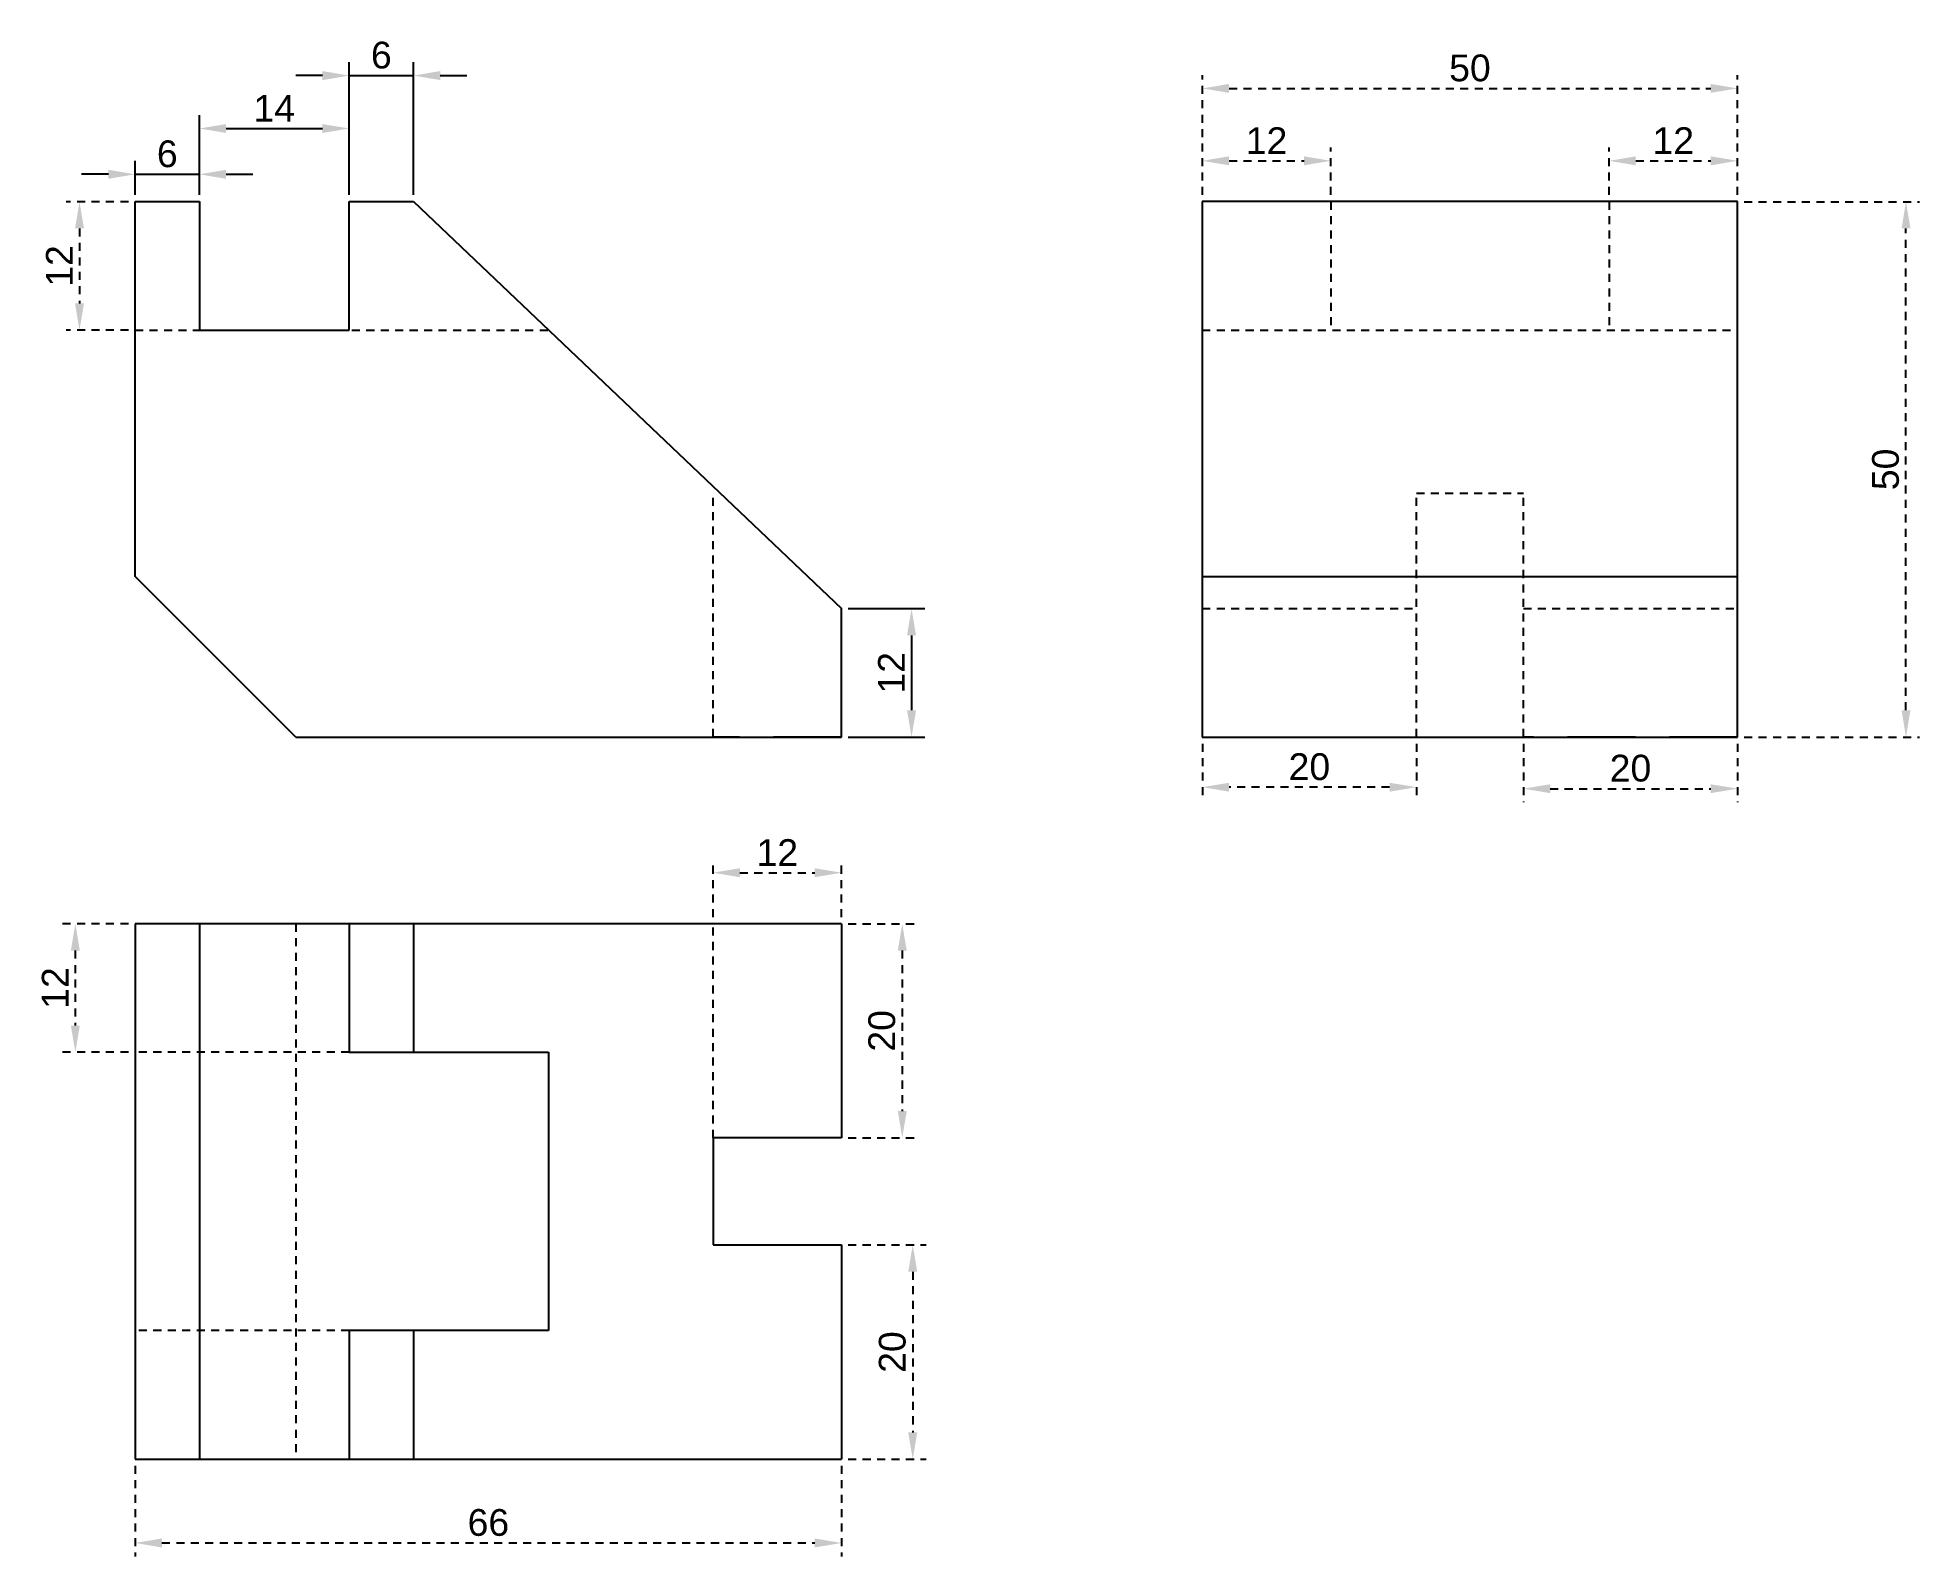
# Model space of a CAD drawing. Header units: millimetres. Extents: x 2441 to 2617, y 923 to 1065.
import ezdxf

# ---------------------------------------------------------------- set-up
doc = ezdxf.new("R2010")
doc.units = ezdxf.units.MM
doc.linetypes.add('HIDDEN', pattern=[9.525, 6.35, -3.175])
doc.linetypes.add('JIS_02_0.7', pattern=[1.35, 0.75, -0.6])
doc.styles.get("Standard").update_dxf_attribs({"font": 'arial.ttf'})
doc.dimstyles.new('ISO-25', dxfattribs={"dimtxt": 2.5, "dimasz": 2.5, "dimexe": 1.25, "dimexo": 0.625, "dimtad": 1, "dimtxsty": 'Standard', "dimcen": 2.5, "dimadec": 0, "dimazin": 0, "dimtfac": 1, "dimtmove": 0, "dimatfit": 3, "dimfxl": 1, "dimarcsym": 0})

# ---------------------------------------------------------------- blocks, each defined once
blk = doc.blocks.new('*D1')
at = {"color": 0, "lineweight": -2, "transparency": 16777216}
for p, q in [((2450.03, 1050.12), (2450.03, 1053.3)), ((2456.03, 1050.12), (2456.03, 1053.3)), ((2447.53, 1052.05), (2445.03, 1052.05)), ((2450.03, 1052.05), (2456.03, 1052.05)), ((2458.53, 1052.05), (2461.03, 1052.05))]:
    blk.add_line(p, q, dxfattribs=at)
at = {"color": 0, "transparency": 16777216}
for points in [[(2447.53, 1052.47), (2447.53, 1051.63), (2450.03, 1052.05)], [(2458.53, 1052.47), (2458.53, 1051.63), (2456.03, 1052.05)]]:
    blk.add_solid(points, dxfattribs=at)
at = {"layer": 'Defpoints', "color": 0, "transparency": 16777216}
for p in [(2456.03, 1052.05), (2450.03, 1049.49), (2456.03, 1049.49)]:
    blk.add_point(p, dxfattribs=at)
at = {"color": 0, "transparency": 16777216, "insert": (2453.03, 1053.95), "char_height": 2.5, "attachment_point": 5}
blk.add_mtext('6', dxfattribs=at)
blk = doc.blocks.new('*D2')
at = {"color": 0, "lineweight": -2, "transparency": 16777216}
for p, q in [((2456.03, 1050.12), (2456.03, 1057.58)), ((2470.03, 1050.12), (2470.03, 1057.58)), ((2458.53, 1056.33), (2467.53, 1056.33))]:
    blk.add_line(p, q, dxfattribs=at)
at = {"color": 0, "transparency": 16777216}
for points in [[(2458.53, 1056.74), (2458.53, 1055.91), (2456.03, 1056.33)], [(2467.53, 1056.74), (2467.53, 1055.91), (2470.03, 1056.33)]]:
    blk.add_solid(points, dxfattribs=at)
at = {"layer": 'Defpoints', "color": 0, "transparency": 16777216}
for p in [(2470.03, 1056.33), (2456.03, 1049.49), (2470.03, 1049.49)]:
    blk.add_point(p, dxfattribs=at)
at = {"color": 0, "transparency": 16777216, "insert": (2463.03, 1058.21), "char_height": 2.5, "attachment_point": 5}
blk.add_mtext('14', dxfattribs=at)
blk = doc.blocks.new('*D3')
at = {"color": 0, "lineweight": -2, "transparency": 16777216}
for p, q in [((2470.03, 1050.12), (2470.03, 1062.52)), ((2476.03, 1050.12), (2476.03, 1062.52)), ((2467.53, 1061.27), (2465.03, 1061.27)), ((2470.03, 1061.27), (2476.03, 1061.27)), ((2478.53, 1061.27), (2481.03, 1061.27))]:
    blk.add_line(p, q, dxfattribs=at)
at = {"color": 0, "transparency": 16777216}
for points in [[(2467.53, 1061.69), (2467.53, 1060.85), (2470.03, 1061.27)], [(2478.53, 1061.69), (2478.53, 1060.85), (2476.03, 1061.27)]]:
    blk.add_solid(points, dxfattribs=at)
at = {"layer": 'Defpoints', "color": 0, "transparency": 16777216}
for p in [(2476.03, 1061.27), (2470.03, 1049.49), (2476.03, 1049.49)]:
    blk.add_point(p, dxfattribs=at)
at = {"color": 0, "transparency": 16777216, "insert": (2473.03, 1063.17), "char_height": 2.5, "attachment_point": 5}
blk.add_mtext('6', dxfattribs=at)
blk = doc.blocks.new('*D4')
at = {"color": 0, "lineweight": -2, "transparency": 16777216}
for p, q in [((2516.65, 1011.49), (2523.82, 1011.49)), ((2522.57, 1008.99), (2522.57, 1001.99)), ((2516.65, 999.49), (2523.82, 999.49))]:
    blk.add_line(p, q, dxfattribs=at)
at = {"color": 0, "transparency": 16777216}
for points in [[(2522.15, 1008.99), (2522.99, 1008.99), (2522.57, 1011.49)], [(2522.15, 1001.99), (2522.99, 1001.99), (2522.57, 999.49)]]:
    blk.add_solid(points, dxfattribs=at)
at = {"layer": 'Defpoints', "color": 0, "transparency": 16777216}
for p in [(2516.03, 1011.49), (2516.03, 999.49), (2522.57, 999.49)]:
    blk.add_point(p, dxfattribs=at)
at = {"color": 0, "transparency": 16777216, "insert": (2520.69, 1005.49), "char_height": 2.5, "attachment_point": 5, "rotation": 90}
blk.add_mtext('12', dxfattribs=at)
blk = doc.blocks.new('*D6')
at = {"color": 0, "linetype": 'JIS_02_0.7', "lineweight": -2, "transparency": 16777216}
for p, q in [((2549.74, 1050.12), (2549.74, 1054.56)), ((2552.24, 1053.31), (2559.24, 1053.31)), ((2561.74, 1050.12), (2561.74, 1054.56))]:
    blk.add_line(p, q, dxfattribs=at)
at = {"color": 0, "linetype": 'JIS_02_0.7', "transparency": 16777216}
for points in [[(2552.24, 1053.73), (2552.24, 1052.89), (2549.74, 1053.31)], [(2559.24, 1053.73), (2559.24, 1052.89), (2561.74, 1053.31)]]:
    blk.add_solid(points, dxfattribs=at)
at = {"layer": 'Defpoints', "color": 0, "linetype": 'JIS_02_0.7', "transparency": 16777216}
for p in [(2561.74, 1053.31), (2549.74, 1049.49), (2561.74, 1049.49)]:
    blk.add_point(p, dxfattribs=at)
at = {"color": 0, "linetype": 'JIS_02_0.7', "transparency": 16777216, "insert": (2555.74, 1055.19), "char_height": 2.5, "attachment_point": 5}
blk.add_mtext('12', dxfattribs=at)
blk = doc.blocks.new('*D7')
at = {"color": 0, "linetype": 'JIS_02_0.7', "lineweight": -2, "transparency": 16777216}
for p, q in [((2587.74, 1050.12), (2587.74, 1054.56)), ((2590.24, 1053.31), (2597.24, 1053.31)), ((2599.74, 1050.12), (2599.74, 1054.56))]:
    blk.add_line(p, q, dxfattribs=at)
at = {"color": 0, "linetype": 'JIS_02_0.7', "transparency": 16777216}
for points in [[(2590.24, 1053.73), (2590.24, 1052.89), (2587.74, 1053.31)], [(2597.24, 1053.73), (2597.24, 1052.89), (2599.74, 1053.31)]]:
    blk.add_solid(points, dxfattribs=at)
at = {"layer": 'Defpoints', "color": 0, "linetype": 'JIS_02_0.7', "transparency": 16777216}
for p in [(2599.74, 1053.31), (2587.74, 1049.49), (2599.74, 1049.49)]:
    blk.add_point(p, dxfattribs=at)
at = {"color": 0, "linetype": 'JIS_02_0.7', "transparency": 16777216, "insert": (2593.74, 1055.19), "char_height": 2.5, "attachment_point": 5}
blk.add_mtext('12', dxfattribs=at)
blk = doc.blocks.new('*D8')
at = {"color": 0, "linetype": 'JIS_02_0.7', "lineweight": -2, "transparency": 16777216}
for p, q in [((2600.36, 1049.49), (2616.73, 1049.49)), ((2615.48, 1001.99), (2615.48, 1046.99)), ((2600.36, 999.49), (2616.73, 999.49))]:
    blk.add_line(p, q, dxfattribs=at)
at = {"color": 0, "linetype": 'JIS_02_0.7', "transparency": 16777216}
for points in [[(2615.07, 1046.99), (2615.9, 1046.99), (2615.48, 1049.49)], [(2615.07, 1001.99), (2615.9, 1001.99), (2615.48, 999.49)]]:
    blk.add_solid(points, dxfattribs=at)
at = {"layer": 'Defpoints', "color": 0, "linetype": 'JIS_02_0.7', "transparency": 16777216}
for p in [(2599.74, 1049.49), (2615.48, 1049.49), (2599.74, 999.49)]:
    blk.add_point(p, dxfattribs=at)
at = {"color": 0, "linetype": 'JIS_02_0.7', "transparency": 16777216, "insert": (2613.58, 1024.49), "char_height": 2.5, "attachment_point": 5, "rotation": 90}
blk.add_mtext('50', dxfattribs=at)
blk = doc.blocks.new('*D9')
at = {"color": 0, "linetype": 'JIS_02_0.7', "lineweight": -2, "transparency": 16777216}
for p, q in [((2549.74, 998.87), (2549.74, 993.56)), ((2569.74, 998.87), (2569.74, 993.56)), ((2567.24, 994.81), (2552.24, 994.81))]:
    blk.add_line(p, q, dxfattribs=at)
at = {"color": 0, "linetype": 'JIS_02_0.7', "transparency": 16777216}
for points in [[(2552.24, 995.22), (2552.24, 994.39), (2549.74, 994.81)], [(2567.24, 995.22), (2567.24, 994.39), (2569.74, 994.81)]]:
    blk.add_solid(points, dxfattribs=at)
at = {"layer": 'Defpoints', "color": 0, "linetype": 'JIS_02_0.7', "transparency": 16777216}
for p in [(2549.74, 999.49), (2569.74, 999.49), (2549.74, 994.81)]:
    blk.add_point(p, dxfattribs=at)
at = {"color": 0, "linetype": 'JIS_02_0.7', "transparency": 16777216, "insert": (2559.74, 996.71), "char_height": 2.5, "attachment_point": 5}
blk.add_mtext('20', dxfattribs=at)
blk = doc.blocks.new('*D10')
at = {"color": 0, "linetype": 'JIS_02_0.7', "lineweight": -2, "transparency": 16777216}
for p, q in [((2579.74, 998.87), (2579.74, 993.42)), ((2599.74, 998.87), (2599.74, 993.42)), ((2582.24, 994.67), (2597.24, 994.67))]:
    blk.add_line(p, q, dxfattribs=at)
at = {"color": 0, "linetype": 'JIS_02_0.7', "transparency": 16777216}
for points in [[(2582.24, 995.08), (2582.24, 994.25), (2579.74, 994.67)], [(2597.24, 995.08), (2597.24, 994.25), (2599.74, 994.67)]]:
    blk.add_solid(points, dxfattribs=at)
at = {"layer": 'Defpoints', "color": 0, "linetype": 'JIS_02_0.7', "transparency": 16777216}
for p in [(2579.74, 999.49), (2599.74, 999.49), (2599.74, 994.67)]:
    blk.add_point(p, dxfattribs=at)
at = {"color": 0, "linetype": 'JIS_02_0.7', "transparency": 16777216, "insert": (2589.74, 996.57), "char_height": 2.5, "attachment_point": 5}
blk.add_mtext('20', dxfattribs=at)
blk = doc.blocks.new('*D11')
at = {"color": 0, "linetype": 'JIS_02_0.7', "lineweight": -2, "transparency": 16777216}
for p, q in [((2449.4, 1049.49), (2443.58, 1049.49)), ((2444.83, 1046.99), (2444.83, 1039.99)), ((2449.4, 1037.49), (2443.58, 1037.49))]:
    blk.add_line(p, q, dxfattribs=at)
at = {"color": 0, "linetype": 'JIS_02_0.7', "transparency": 16777216}
for points in [[(2444.41, 1046.99), (2445.25, 1046.99), (2444.83, 1049.49)], [(2444.41, 1039.99), (2445.25, 1039.99), (2444.83, 1037.49)]]:
    blk.add_solid(points, dxfattribs=at)
at = {"layer": 'Defpoints', "color": 0, "linetype": 'JIS_02_0.7', "transparency": 16777216}
for p in [(2450.03, 1049.49), (2444.83, 1037.49), (2450.03, 1037.49)]:
    blk.add_point(p, dxfattribs=at)
at = {"color": 0, "linetype": 'JIS_02_0.7', "transparency": 16777216, "insert": (2442.95, 1043.49), "char_height": 2.5, "attachment_point": 5, "rotation": 90}
blk.add_mtext('12', dxfattribs=at)
blk = doc.blocks.new('*D12')
at = {"color": 0, "linetype": 'JIS_02_0.7', "lineweight": -2, "transparency": 16777216}
for p, q in [((2516.65, 982.05), (2522.95, 982.05)), ((2521.7, 979.55), (2521.7, 964.55)), ((2516.65, 962.05), (2522.95, 962.05))]:
    blk.add_line(p, q, dxfattribs=at)
at = {"color": 0, "linetype": 'JIS_02_0.7', "transparency": 16777216}
for points in [[(2521.29, 979.55), (2522.12, 979.55), (2521.7, 982.05)], [(2521.29, 964.55), (2522.12, 964.55), (2521.7, 962.05)]]:
    blk.add_solid(points, dxfattribs=at)
at = {"layer": 'Defpoints', "color": 0, "linetype": 'JIS_02_0.7', "transparency": 16777216}
for p in [(2516.03, 982.05), (2516.03, 962.05), (2521.7, 962.05)]:
    blk.add_point(p, dxfattribs=at)
at = {"color": 0, "linetype": 'JIS_02_0.7', "transparency": 16777216, "insert": (2519.8, 972.05), "char_height": 2.5, "attachment_point": 5, "rotation": 90}
blk.add_mtext('20', dxfattribs=at)
blk = doc.blocks.new('*D13')
at = {"color": 0, "linetype": 'JIS_02_0.7', "lineweight": -2, "transparency": 16777216}
for p, q in [((2516.65, 952.05), (2523.93, 952.05)), ((2522.68, 949.55), (2522.68, 934.55)), ((2516.65, 932.05), (2523.93, 932.05))]:
    blk.add_line(p, q, dxfattribs=at)
at = {"color": 0, "linetype": 'JIS_02_0.7', "transparency": 16777216}
for points in [[(2522.26, 949.55), (2523.1, 949.55), (2522.68, 952.05)], [(2522.26, 934.55), (2523.1, 934.55), (2522.68, 932.05)]]:
    blk.add_solid(points, dxfattribs=at)
at = {"layer": 'Defpoints', "color": 0, "linetype": 'JIS_02_0.7', "transparency": 16777216}
for p in [(2516.03, 952.05), (2516.03, 932.05), (2522.68, 932.05)]:
    blk.add_point(p, dxfattribs=at)
at = {"color": 0, "linetype": 'JIS_02_0.7', "transparency": 16777216, "insert": (2520.78, 942.05), "char_height": 2.5, "attachment_point": 5, "rotation": 90}
blk.add_mtext('20', dxfattribs=at)
blk = doc.blocks.new('*D14')
at = {"color": 0, "linetype": 'JIS_02_0.7', "lineweight": -2, "transparency": 16777216}
for p, q in [((2504.03, 982.68), (2504.03, 988.07)), ((2506.53, 986.82), (2513.53, 986.82)), ((2516.03, 982.68), (2516.03, 988.07))]:
    blk.add_line(p, q, dxfattribs=at)
at = {"color": 0, "linetype": 'JIS_02_0.7', "transparency": 16777216}
for points in [[(2506.53, 987.24), (2506.53, 986.4), (2504.03, 986.82)], [(2513.53, 987.24), (2513.53, 986.4), (2516.03, 986.82)]]:
    blk.add_solid(points, dxfattribs=at)
at = {"layer": 'Defpoints', "color": 0, "linetype": 'JIS_02_0.7', "transparency": 16777216}
for p in [(2516.03, 986.82), (2504.03, 982.05), (2516.03, 982.05)]:
    blk.add_point(p, dxfattribs=at)
at = {"color": 0, "linetype": 'JIS_02_0.7', "transparency": 16777216, "insert": (2510.03, 988.7), "char_height": 2.5, "attachment_point": 5}
blk.add_mtext('12', dxfattribs=at)
blk = doc.blocks.new('*D15')
at = {"color": 0, "linetype": 'JIS_02_0.7', "lineweight": -2, "transparency": 16777216}
for p, q in [((2449.4, 982.05), (2443.19, 982.05)), ((2444.44, 979.55), (2444.44, 972.55)), ((2449.4, 970.05), (2443.19, 970.05))]:
    blk.add_line(p, q, dxfattribs=at)
at = {"color": 0, "linetype": 'JIS_02_0.7', "transparency": 16777216}
for points in [[(2444.02, 979.55), (2444.86, 979.55), (2444.44, 982.05)], [(2444.02, 972.55), (2444.86, 972.55), (2444.44, 970.05)]]:
    blk.add_solid(points, dxfattribs=at)
at = {"layer": 'Defpoints', "color": 0, "linetype": 'JIS_02_0.7', "transparency": 16777216}
for p in [(2450.03, 982.05), (2444.44, 970.05), (2450.03, 970.05)]:
    blk.add_point(p, dxfattribs=at)
at = {"color": 0, "linetype": 'JIS_02_0.7', "transparency": 16777216, "insert": (2442.56, 976.05), "char_height": 2.5, "attachment_point": 5, "rotation": 90}
blk.add_mtext('12', dxfattribs=at)
blk = doc.blocks.new('*D16')
at = {"color": 0, "linetype": 'JIS_02_0.7', "lineweight": -2, "transparency": 16777216}
for p, q in [((2450.03, 931.43), (2450.03, 922.97)), ((2516.03, 931.43), (2516.03, 922.97)), ((2452.53, 924.22), (2513.53, 924.22))]:
    blk.add_line(p, q, dxfattribs=at)
at = {"color": 0, "linetype": 'JIS_02_0.7', "transparency": 16777216}
for points in [[(2452.53, 924.64), (2452.53, 923.8), (2450.03, 924.22)], [(2513.53, 924.64), (2513.53, 923.8), (2516.03, 924.22)]]:
    blk.add_solid(points, dxfattribs=at)
at = {"layer": 'Defpoints', "color": 0, "linetype": 'JIS_02_0.7', "transparency": 16777216}
for p in [(2450.03, 932.05), (2516.03, 932.05), (2516.03, 924.22)]:
    blk.add_point(p, dxfattribs=at)
at = {"color": 0, "linetype": 'JIS_02_0.7', "transparency": 16777216, "insert": (2483.03, 926.12), "char_height": 2.5, "attachment_point": 5}
blk.add_mtext('66', dxfattribs=at)
blk = doc.blocks.new('*D17')
at = {"color": 0, "linetype": 'JIS_02_0.7', "lineweight": -2, "transparency": 16777216}
for p, q in [((2549.74, 1050.12), (2549.74, 1061.32)), ((2599.74, 1050.12), (2599.74, 1061.32)), ((2552.24, 1060.07), (2597.24, 1060.07))]:
    blk.add_line(p, q, dxfattribs=at)
at = {"color": 0, "linetype": 'JIS_02_0.7', "transparency": 16777216}
for points in [[(2552.24, 1060.49), (2552.24, 1059.66), (2549.74, 1060.07)], [(2597.24, 1060.49), (2597.24, 1059.66), (2599.74, 1060.07)]]:
    blk.add_solid(points, dxfattribs=at)
at = {"layer": 'Defpoints', "color": 0, "linetype": 'JIS_02_0.7', "transparency": 16777216}
for p in [(2599.74, 1060.07), (2549.74, 1049.49), (2599.74, 1049.49)]:
    blk.add_point(p, dxfattribs=at)
at = {"color": 0, "linetype": 'JIS_02_0.7', "transparency": 16777216, "insert": (2574.74, 1061.97), "char_height": 2.5, "attachment_point": 5}
blk.add_mtext('50', dxfattribs=at)

msp = doc.modelspace()

# ---------------------------------------------------------------- linework, layer by layer
for p, q in [((2450.027, 1014.495), (2450.027, 1049.495)), ((2450.027, 1049.495), (2456.027, 1049.495)), ((2456.027, 1049.495), (2456.027, 1037.495)), ((2470.027, 1037.495), (2470.027, 1049.495)), ((2470.027, 1049.495), (2476.027, 1049.495)), ((2476.027, 1049.495), (2516.027, 1011.495)), ((2599.735, 1049.495), (2549.735, 1049.495)), ((2549.735, 1049.495), (2549.735, 999.495)), ((2599.735, 999.495), (2599.735, 1049.495)), ((2456.027, 1037.495), (2470.027, 1037.495)), ((2465.027, 999.495), (2450.027, 1014.495)), ((2516.027, 999.495), (2516.027, 1011.495)), ((2465.027, 999.495), (2516.027, 999.495)), ((2549.735, 999.495), (2599.735, 999.495))]:
    msp.add_line(p, q)
at = {"linetype": 'JIS_02_0.7'}
for p, q in [((2561.735, 1049.495), (2561.735, 1037.495)), ((2587.735, 1049.495), (2587.735, 1037.495)), ((2450.027, 1037.495), (2488.659, 1037.495)), ((2549.735, 1037.495), (2599.735, 1037.495)), ((2504.027, 999.495), (2504.027, 1022.269)), ((2569.735, 999.495), (2569.735, 1022.269)), ((2569.735, 1022.269), (2579.735, 1022.269)), ((2579.735, 999.495), (2579.735, 1022.269)), ((2549.735, 1011.495), (2569.735, 1011.495)), ((2579.735, 1011.495), (2599.735, 1011.495)), ((2465.027, 982.051), (2465.027, 932.051)), ((2504.027, 962.051), (2504.027, 982.051)), ((2470.027, 970.051), (2450.027, 970.051)), ((2470.027, 944.051), (2450.027, 944.051))]:
    msp.add_line(p, q, dxfattribs=at)
at = {"linetype": 'Continuous'}
for p, q in [((2549.735, 1014.495), (2599.735, 1014.495)), ((2450.027, 982.051), (2450.027, 932.051)), ((2516.027, 982.051), (2450.027, 982.051)), ((2456.027, 982.051), (2456.027, 932.051)), ((2470.027, 982.051), (2470.027, 970.051)), ((2476.027, 982.051), (2476.027, 970.051)), ((2516.027, 982.051), (2516.027, 962.051)), ((2470.027, 970.051), (2488.659, 970.051)), ((2488.659, 970.051), (2488.659, 944.051)), ((2516.027, 962.051), (2504.027, 962.051)), ((2504.027, 962.051), (2504.027, 952.051)), ((2504.027, 952.051), (2516.027, 952.051)), ((2516.027, 952.051), (2516.027, 932.051)), ((2488.659, 944.051), (2470.027, 944.051)), ((2470.027, 944.051), (2470.027, 932.051)), ((2476.027, 944.051), (2476.027, 932.051)), ((2450.027, 932.051), (2516.027, 932.051))]:
    msp.add_line(p, q, dxfattribs=at)
at = {"linetype": 'HIDDEN'}
for p, q in [((2516.027, 999.495), (2504.027, 999.495)), ((2599.735, 999.495), (2579.735, 999.495))]:
    msp.add_line(p, q, dxfattribs=at)

# ---------------------------------------------------------------- dimensions: what is measured, and where the dimension line sits
for base, p1, p2, picture, middle in [((2476.027, 1061.271), (2470.027, 1049.495), (2476.027, 1049.495), '*D3', (2473.027, 1063.173)), ((2470.027, 1056.327), (2456.027, 1049.495), (2470.027, 1049.495), '*D2', (2463.027, 1058.208)), ((2456.027, 1052.051), (2450.027, 1049.495), (2456.027, 1049.495), '*D1', (2453.027, 1053.953))]:
    dim = msp.add_linear_dim(base=base, p1=p1, p2=p2, dimstyle='ISO-25')
    dim.commit()
    dim.dimension.update_dxf_attribs({"geometry": picture, "text_midpoint": middle})
at = {"linetype": 'JIS_02_0.7'}
for base, p1, p2, picture, middle in [((2599.735, 1060.073), (2549.735, 1049.495), (2599.735, 1049.495), '*D17', (2574.735, 1061.974)), ((2561.735, 1053.309), (2549.735, 1049.495), (2561.735, 1049.495), '*D6', (2555.735, 1055.189)), ((2599.735, 1053.309), (2587.735, 1049.495), (2599.735, 1049.495), '*D7', (2593.735, 1055.189)), ((2549.735, 994.808), (2569.735, 999.495), (2549.735, 999.495), '*D9', (2559.735, 996.709)), ((2599.735, 994.666), (2579.735, 999.495), (2599.735, 999.495), '*D10', (2589.735, 996.568)), ((2516.027, 986.819), (2504.027, 982.051), (2516.027, 982.051), '*D14', (2510.027, 988.699)), ((2516.027, 924.22), (2450.027, 932.051), (2516.027, 932.051), '*D16', (2483.027, 926.122))]:
    dim = msp.add_linear_dim(base=base, p1=p1, p2=p2, dimstyle='ISO-25', dxfattribs=at)
    dim.commit()
    dim.dimension.update_dxf_attribs({"geometry": picture, "text_midpoint": middle})
for base, p1, p2, picture, middle in [((2444.829, 1037.495), (2450.027, 1049.495), (2450.027, 1037.495), '*D11', (2442.949, 1043.495)), ((2615.482, 1049.495), (2599.735, 999.495), (2599.735, 1049.495), '*D8', (2613.58, 1024.495)), ((2444.439, 970.051), (2450.027, 982.051), (2450.027, 970.051), '*D15', (2442.558, 976.051)), ((2521.705, 962.051), (2516.027, 982.051), (2516.027, 962.051), '*D12', (2519.803, 972.051)), ((2522.68, 932.051), (2516.027, 952.051), (2516.027, 932.051), '*D13', (2520.779, 942.051))]:
    dim = msp.add_linear_dim(base=base, p1=p1, p2=p2, angle=90, dimstyle='ISO-25', dxfattribs=at)
    dim.commit()
    dim.dimension.update_dxf_attribs({"geometry": picture, "text_midpoint": middle})
dim = msp.add_linear_dim(base=(2522.571, 999.495), p1=(2516.027, 1011.495), p2=(2516.027, 999.495), angle=90, dimstyle='ISO-25')
dim.commit()
dim.dimension.update_dxf_attribs({"geometry": '*D4', "text_midpoint": (2520.691, 1005.495)})

doc.saveas('drawing.dxf')
